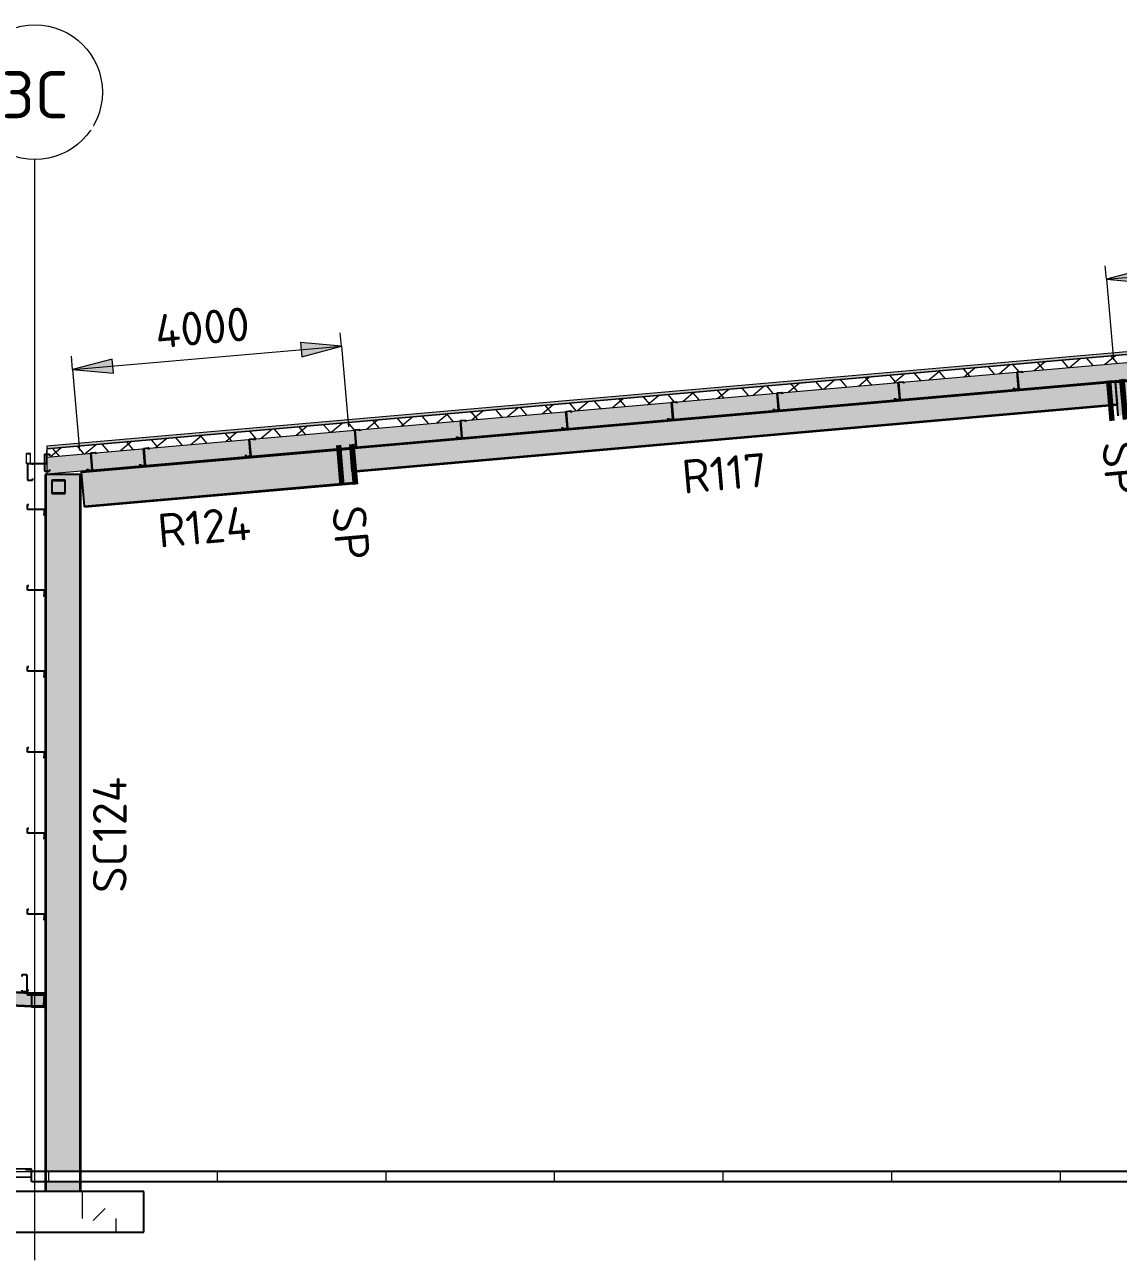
# Model space of a CAD drawing. Header units: millimetres. Extents: x 632 to 561478, y -3890 to 22200.
# Drawn here: x 217951 to 234162, y 3882 to 22200 of the extents above; entities that cross this region are included whole.
import ezdxf

# ---------------------------------------------------------------- set-up
doc = ezdxf.new("R2010")
doc.units = ezdxf.units.MM
doc.linetypes.add('Dash', pattern=[7, 5, -2])
doc.linetypes.add('Hidden Half', pattern=[3, 2, -1])
for name, color, linetype, lineweight in [('A-010-D_DIM', 211, 'Continuous', 13), ('A-010-D_DIM-200', 211, 'Continuous', 13), ('A-010-M_LINE', 90, 'Continuous', 13), ('A-230-H-FLOOR', 190, 'Continuous', 13), ('A-230-M_FLOOR', 192, 'Continuous', 13), ('A-270-M_ROOF', 132, 'Continuous', 13), ('S-160-M_FOUND', 171, 'Continuous', 13), ('S-280-A_COLUMN', 171, 'Continuous', 18), ('S-280-A_STRUCT_FRAME', 2, 'Continuous', 18), ('S-280-M_COLUMN', 52, 'Continuous', 13), ('S-280-M_STRUCT_FRAME', 12, 'Continuous', 13), ('S-280-MH_COLUMN', 52, 'Hidden Half', 13), ('Z-000-T_TEXT', 131, 'Continuous', 25), ('Z-030-M_GRID', 191, 'Continuous', 13), ('Z-033_T_GRIDREF', 31, 'Continuous', 13), ('Z-230-A_LEVEL', 51, 'Continuous', 13)]:
    doc.layers.add(name, color=color, linetype=linetype, lineweight=lineweight)
doc.styles.add('ISOCPEUR_1', font='isocpeur.ttf', dxfattribs={"height": 700})
doc.styles.add('ISOCPEUR_2', font='isocpeur.ttf', dxfattribs={"height": 500})
doc.dimstyles.new('2_5___Arrow___Transparent', dxfattribs={"dimscale": 304.8, "dimtxt": 497.990588, "dimasz": 1.968504, "dimexe": 0.656168, "dimexo": 1.049869, "dimgap": 0.164042, "dimtad": 1, "dimdec": 0, "dimzin": 0, "dimdsep": 46, "dimtxsty": 'ISOCPEUR_2', "dimsah": 1, "dimcen": 0.09, "dimadec": 0, "dimazin": 0, "dimtfac": 1, "dimtdec": 4, "dimtix": 1, "dimtmove": 0, "dimatfit": 3, "dimfxl": 1, "dimtvp": 1, "dimtolj": 1, "dimtzin": 0, "dimlwd": 18, "dimlwe": 18, "dimarcsym": 2})
pattern_1 = [(45, (243305.8, 0), (-1414.214, 0), [750, -3000]), (45, (244305.8, 1000), (-1414.214, 0), [750, -3000]), (45, (245305.8, -300), (-1414.214, 0), [250, -2000]), (90, (245305.8, 500), (-500, 500), [500, -2000]), (315, (245305.8, 1000), (0, 2828.43), [500, -3000]), (0, (244305.8, 1000), (2000, 2000), [300, -1000]), (0, (241805.8, 2000), (2000, 2000), [300, -2000])]

# ---------------------------------------------------------------- blocks, each defined once
blk = doc.blocks.new('25021-APA-ZZ-ZZ-M3-AR-000001_V3_rvt-4-S6_501-SECTION C5')
at = {"layer": 'A-270-M_ROOF', "transparency": 33554432}
for color, points in [(9, [(4352532, 15911), (4352532, 15952), (4332697, 17687), (4312861, 15952), (4312861, 15911), (4332697, 17647), (4351995, 15958)]), (253, [(4312576, 15687), (4312580, 15691), (4312556, 15704), (4312556, 15837), (4312611, 15837), (4312611, 15692), (4312861, 15692), (4312861, 15892), (4312856, 15892), (4312856, 15697), (4312616, 15697), (4312616, 15842), (4312551, 15842), (4312551, 15701)])]:
    blk.add_hatch(color=color, dxfattribs=at).paths.add_polyline_path(points)
at = {"layer": 'A-270-M_ROOF', "lineweight": 5}
h = blk.add_hatch(dxfattribs=at)
h.set_pattern_fill('FP_14', angle=-135, style=0, pattern_type=2)
h.set_pattern_definition([(40, (4337885.2, -0.0007), (-192.8363, 229.8133), []), (130, (4337885.2, -0.0007), (-229.8133, -192.8363), [])])
h.paths.add_polyline_path([(4352532, 15791), (4352532, 15911), (4332697, 17647), (4312861, 15911), (4312861, 15791), (4332697, 17526), (4351995, 15838)])
at = {"layer": 'A-270-M_ROOF', "lineweight": 5, "transparency": 33554432}
blk.add_hatch(color=254, dxfattribs=at).paths.add_polyline_path([(4312861, 15540), (4332697, 17275), (4352532, 15540), (4352532, 15791), (4332697, 17526), (4312861, 15791), (4312861, 15690)])
at = {"layer": 'A-270-M_ROOF', "color": 53, "lineweight": 5}
for p, q in [((4332697, 17687), (4312861, 15952)), ((4332697, 17647), (4312861, 15911)), ((4312861, 15911), (4332697, 17647)), ((4312861, 15791), (4332697, 17526)), ((4312861, 15540), (4332697, 17275)), ((4312861, 15952), (4312861, 15911)), ((4312862, 15952), (4312861, 15952)), ((4312551, 15842), (4312551, 15701)), ((4312616, 15842), (4312551, 15842)), ((4312551, 15842), (4312552, 15842)), ((4312556, 15704), (4312556, 15837)), ((4312556, 15837), (4312611, 15837)), ((4312556, 15837), (4312557, 15837)), ((4312611, 15837), (4312611, 15692)), ((4312611, 15837), (4312612, 15837)), ((4312616, 15697), (4312616, 15842)), ((4312616, 15842), (4312617, 15842)), ((4312861, 15892), (4312856, 15892)), ((4312856, 15892), (4312856, 15697)), ((4312856, 15892), (4312857, 15892)), ((4312861, 15911), (4312861, 15540)), ((4312862, 15911), (4312861, 15911)), ((4312861, 15911), (4312862, 15911)), ((4312861, 15692), (4312861, 15892)), ((4312861, 15892), (4312862, 15892)), ((4312551, 15701), (4312576, 15687)), ((4312552, 15701), (4312551, 15701)), ((4312580, 15691), (4312556, 15704)), ((4312556, 15704), (4312557, 15704)), ((4312576, 15687), (4312580, 15691)), ((4312576, 15687), (4312577, 15687)), ((4312580, 15691), (4312580, 15691)), ((4312611, 15692), (4312861, 15692)), ((4312611, 15692), (4312612, 15692)), ((4312856, 15697), (4312616, 15697)), ((4312616, 15697), (4312617, 15697)), ((4312856, 15697), (4312857, 15697)), ((4312861, 15692), (4312862, 15692)), ((4312861, 15540), (4312862, 15540))]:
    blk.add_line(p, q, dxfattribs=at)
blk = doc.blocks.new('NRP_Framing-Steel-Purlin C - P946 - EC250-24-4139689-S6_501-SECTION C5')
at = {"layer": 'S-280-M_STRUCT_FRAME', "color": 1, "lineweight": 25}
for p, q in [((4312562, 8113), (4312489, 8113)), ((4312489, 8113), (4312489, 8089)), ((4312562, 8113), (4312562, 7863)), ((4312489, 7887), (4312489, 7863)), ((4312562, 7863), (4312489, 7863))]:
    blk.add_line(p, q, dxfattribs=at)
blk = doc.blocks.new('NRP_Framing-Steel-Purlin C - P946 - EC250-24-4133309-S6_501-SECTION C5')
at = {"layer": 'S-280-M_STRUCT_FRAME', "color": 1, "lineweight": 25}
for p, q in [((4312825, 15831), (4312825, 15581)), ((4312825, 15831), (4312898, 15831)), ((4312898, 15831), (4312898, 15807)), ((4312825, 15581), (4312898, 15581)), ((4312878, 15709), (4312879, 15709)), ((4312898, 15605), (4312898, 15581))]:
    blk.add_line(p, q, dxfattribs=at)
blk = doc.blocks.new('NRP_Framing-Steel-Purlin Z - P915 - EZ250-19-4046628-S6_501-SECTION C5')
at = {"layer": 'S-280-M_STRUCT_FRAME', "color": 92, "lineweight": 25}
for p, q in [((4323685, 16741), (4323755, 16747)), ((4323685, 16741), (4323755, 16747)), ((4323706, 16492), (4323685, 16741)), ((4323706, 16492), (4323685, 16741)), ((4323755, 16747), (4323757, 16726)), ((4323755, 16747), (4323757, 16726)), ((4323629, 16506), (4323631, 16485)), ((4323629, 16506), (4323631, 16485)), ((4323631, 16485), (4323706, 16492)), ((4323631, 16485), (4323706, 16492)), ((4323703, 16617), (4323704, 16617))]:
    blk.add_line(p, q, dxfattribs=at)
blk = doc.blocks.new('NRP_Framing-Steel-Purlin Z - P915 - EZ250-19-V34-S6_501-SECTION C5')
at = {"layer": 'S-280-M_STRUCT_FRAME', "color": 92, "lineweight": 25}
for p, q in [((4323713, 16492), (4323692, 16741)), ((4323713, 16492), (4323692, 16741)), ((4323755, 16747), (4323762, 16748)), ((4323755, 16747), (4323762, 16748)), ((4323762, 16748), (4323764, 16727)), ((4323762, 16748), (4323764, 16727)), ((4323636, 16507), (4323638, 16486)), ((4323636, 16507), (4323638, 16486)), ((4323703, 16617), (4323704, 16617)), ((4323706, 16492), (4323713, 16492)), ((4323706, 16492), (4323713, 16492))]:
    blk.add_line(p, q, dxfattribs=at)
blk = doc.blocks.new('NRP_Framing-Steel-Purlin Z - P914 - EZ250-15-4047701-S6_501-SECTION C5')
at = {"layer": 'S-280-M_STRUCT_FRAME', "color": 150, "lineweight": 25}
for p, q in [((4332529, 17515), (4332600, 17521)), ((4332529, 17515), (4332600, 17521)), ((4332551, 17266), (4332529, 17515)), ((4332551, 17266), (4332529, 17515)), ((4332600, 17521), (4332602, 17501)), ((4332600, 17521), (4332602, 17501)), ((4332474, 17278), (4332475, 17259)), ((4332474, 17278), (4332475, 17259)), ((4332475, 17259), (4332551, 17266)), ((4332475, 17259), (4332551, 17266)), ((4332547, 17391), (4332548, 17391))]:
    blk.add_line(p, q, dxfattribs=at)
blk = doc.blocks.new('NRP_Framing-Steel-Purlin Z - P914 - EZ250-15-V36-S6_501-SECTION C5')
at = {"layer": 'S-280-M_STRUCT_FRAME', "color": 150, "lineweight": 25}
for p, q in [((4332558, 17266), (4332536, 17515)), ((4332558, 17266), (4332536, 17515)), ((4332600, 17521), (4332607, 17521)), ((4332600, 17521), (4332607, 17521)), ((4332607, 17521), (4332609, 17501)), ((4332607, 17521), (4332609, 17501)), ((4332481, 17279), (4332482, 17260)), ((4332481, 17279), (4332482, 17260)), ((4332547, 17391), (4332548, 17391)), ((4332551, 17266), (4332558, 17266)), ((4332551, 17266), (4332558, 17266))]:
    blk.add_line(p, q, dxfattribs=at)
blk = doc.blocks.new('NRP_Framing-Steel-Purlin Z - G914 - EZ250-15-4091318-S6_501-SECTION C5')
at = {"layer": 'S-280-M_STRUCT_FRAME', "color": 150, "lineweight": 25}
for p, q in [((4312572, 7815), (4312572, 7886)), ((4312572, 7886), (4312592, 7886)), ((4312572, 7815), (4312572, 7886)), ((4312572, 7886), (4312592, 7886)), ((4312822, 7815), (4312572, 7815)), ((4312822, 7815), (4312572, 7815)), ((4312803, 7739), (4312822, 7739)), ((4312803, 7739), (4312822, 7739)), ((4312822, 7739), (4312822, 7815)), ((4312822, 7739), (4312822, 7815))]:
    blk.add_line(p, q, dxfattribs=at)
blk = doc.blocks.new('NRP_Framing-Steel-Purlin C - G946 - EC250-24-4090496-S6_501-SECTION C5')
at = {"layer": 'S-280-M_STRUCT_FRAME', "color": 1, "lineweight": 25}
for p, q in [((4312571, 15697), (4312644, 15697)), ((4312571, 15697), (4312571, 15447)), ((4312644, 15697), (4312644, 15673)), ((4312571, 15447), (4312644, 15447)), ((4312644, 15471), (4312644, 15447))]:
    blk.add_line(p, q, dxfattribs=at)
blk = doc.blocks.new('NRP_Framing-Steel-SHS - S444 - 200x200x6_0SHS-4135940-S6_501-SECTION C5')
at = {"layer": 'S-280-M_STRUCT_FRAME', "linetype": 'Dash', "lineweight": 25}
h = blk.add_hatch(color=256, dxfattribs=at)
h.paths.add_polyline_path([(4312832, 7641), (4312832, 7841), (4312632, 7841), (4312632, 7641)])
h.paths.add_polyline_path([(4312826, 7647), (4312638, 7647), (4312638, 7835), (4312826, 7835), (4312826, 7824)])
at = {"layer": 'S-280-M_STRUCT_FRAME', "lineweight": 25}
for p, q in [((4312832, 7841), (4312632, 7841)), ((4312632, 7841), (4312632, 7641)), ((4312638, 7835), (4312826, 7835)), ((4312638, 7647), (4312638, 7835)), ((4312826, 7835), (4312826, 7647)), ((4312832, 7641), (4312832, 7841)), ((4312632, 7641), (4312832, 7641)), ((4312826, 7647), (4312638, 7647))]:
    blk.add_line(p, q, dxfattribs=at)
blk = doc.blocks.new('NRP_Framing-Steel-UB - R108 - 200UB25_4-4139735-S6_501-SECTION C5')
at = {"layer": 'S-280-M_STRUCT_FRAME', "linetype": 'Dash', "lineweight": 25}
h = blk.add_hatch(color=256, dxfattribs=at)
h.paths.add_polyline_path([(4312727, 7647), (4312809, 7647), (4312819, 7830), (4312693, 7835), (4312638, 7835), (4312638, 7652)])
h.paths.add_polyline_path([(4312632, 7652), (4312632, 7840), (4305314, 8224), (4305304, 8036), (4311910, 7690)])
h = blk.add_hatch(color=256, dxfattribs=at)
h.paths.add_polyline_path([(4312819, 7830), (4312819, 7835), (4312724, 7835)])
h.paths.add_polyline_path([(4312632, 7840), (4312632, 7841), (4312759, 7841), (4305315, 8231), (4305314, 8224), (4312610, 7841)])
h = blk.add_hatch(color=256, dxfattribs=at)
h.paths.add_polyline_path([(4312809, 7635), (4312809, 7641), (4312692, 7641)])
h.paths.add_polyline_path([(4312632, 7644), (4312632, 7652), (4305304, 8036), (4305304, 8029), (4312578, 7647)])
h.paths.add_polyline_path([(4312638, 7647), (4312727, 7647), (4312638, 7652)])
at = {"layer": 'S-280-M_STRUCT_FRAME', "lineweight": 25}
for p, q in [((4305304, 8036), (4305314, 8224)), ((4305314, 8224), (4305315, 8231)), ((4305314, 8231), (4305314, 8224)), ((4305314, 8224), (4305314, 8224)), ((4305314, 8224), (4305314, 8224)), ((4305314, 8224), (4312632, 7840)), ((4305315, 8231), (4312758, 7841)), ((4305304, 8036), (4305304, 8029)), ((4305304, 8029), (4305304, 8036)), ((4305304, 8036), (4312632, 7652)), ((4305304, 8029), (4305304, 8029)), ((4305304, 8029), (4312632, 7644)), ((4312725, 7835), (4312819, 7830)), ((4312819, 7830), (4312809, 7647)), ((4312819, 7835), (4312819, 7830)), ((4312638, 7652), (4312726, 7647)), ((4312693, 7641), (4312809, 7635)), ((4312809, 7641), (4312809, 7635))]:
    blk.add_line(p, q, dxfattribs=at)
at = {"layer": 'S-280-M_STRUCT_FRAME', "linetype": 'Dash', "lineweight": 25}
for p, q in [((4305314, 8231), (4305314, 8231)), ((4305314, 8224), (4305314, 8224)), ((4305314, 8224), (4305314, 8224)), ((4305314, 8224), (4305314, 8224)), ((4305314, 8224), (4305314, 8224)), ((4305304, 8036), (4305304, 8036)), ((4305304, 8036), (4305304, 8036)), ((4305304, 8029), (4305304, 8029)), ((4305304, 8029), (4305304, 8029)), ((4312632, 7840), (4312723, 7835)), ((4312760, 7841), (4312819, 7838)), ((4312819, 7838), (4312819, 7835)), ((4312632, 7652), (4312638, 7652)), ((4312632, 7644), (4312691, 7641)), ((4312728, 7647), (4312809, 7643)), ((4312809, 7647), (4312809, 7643)), ((4312809, 7643), (4312809, 7641))]:
    blk.add_line(p, q, dxfattribs=at)
blk = doc.blocks.new('NRP_Framing-Steel-SHS - S444 - 200x200x6_0SHS-4135938-S6_501-SECTION C5')
at = {"layer": 'S-280-M_STRUCT_FRAME', "linetype": 'Dash', "lineweight": 25}
h = blk.add_hatch(color=256, dxfattribs=at)
h.paths.add_polyline_path([(4312632, 7641), (4312632, 7643), (4312632, 7643)])
h.paths.add_polyline_path([(4312826, 7647), (4312826, 7647), (4312826, 7647), (4312826, 7647)])
h.paths.add_polyline_path([(4312832, 7841), (4312832, 7841), (4312826, 7841)])
for p, q in [((4312758, 7841), (4312632, 7841)), ((4312632, 7841), (4312632, 7645)), ((4312638, 7835), (4312723, 7835)), ((4312638, 7647), (4312638, 7835)), ((4312725, 7835), (4312826, 7835)), ((4312832, 7841), (4312760, 7841)), ((4312832, 7641), (4312832, 7841)), ((4312632, 7641), (4312691, 7641)), ((4312726, 7647), (4312638, 7647)), ((4312693, 7641), (4312832, 7641)), ((4312826, 7647), (4312728, 7647))]:
    blk.add_line(p, q, dxfattribs=at)
at = {"layer": 'S-280-M_STRUCT_FRAME', "lineweight": 25}
for p, q in [((4312826, 7835), (4312826, 7647)), ((4312632, 7644), (4312632, 7641))]:
    blk.add_line(p, q, dxfattribs=at)
blk = doc.blocks.new('Grid - NRP_Grid-Head-320187-S6_501-SECTION C5')
at = {"layer": 'Z-033_T_GRIDREF'}
blk.add_circle((4352682, 21200), 1000, dxfattribs=at)
blk = doc.blocks.new('DIMBLOCK14-S6_501-SECTION C5')
at = {"layer": 'A-010-D_DIM-200', "lineweight": 18}
for points in [[(222646, 17434), (222039, 17487), (222057, 17277)], [(218661, 17086), (219268, 17033), (219249, 17243)]]:
    blk.add_hatch(color=256, dxfattribs=at).paths.add_polyline_path(points)
for p, q in [((222646, 17434), (222628, 17633)), ((218661, 17086), (222646, 17434)), ((222646, 17434), (222039, 17487)), ((222039, 17487), (222057, 17277)), ((222057, 17277), (222646, 17434)), ((222646, 17434), (222750, 16238)), ((218661, 17086), (218643, 17285)), ((219249, 17243), (218661, 17086)), ((219268, 17033), (219249, 17243)), ((218661, 17086), (219268, 17033)), ((218661, 17086), (218766, 15889))]:
    blk.add_line(p, q, dxfattribs=at)
at = {"layer": 'A-010-D_DIM-200', "color": 0, "lineweight": 18, "insert": (219862, 17897), "char_height": 500, "width": 1758.29, "attachment_point": 1, "rotation": 5, "line_spacing_factor": 1.149209, "style": 'ISOCPEUR_2'}
blk.add_mtext('4000', dxfattribs=at)
blk = doc.blocks.new('DIMBLOCK15-S6_501-SECTION C5')
at = {"layer": 'A-010-D_DIM-200', "lineweight": 18}
for points in [[(237969, 18775), (237363, 18828), (237381, 18617)], [(233985, 18426), (234592, 18373), (234573, 18584)]]:
    blk.add_hatch(color=256, dxfattribs=at).paths.add_polyline_path(points)
for p, q in [((237969, 18775), (237952, 18974)), ((233985, 18426), (237969, 18775)), ((237969, 18775), (237363, 18828)), ((237363, 18828), (237381, 18617)), ((237381, 18617), (237969, 18775)), ((237969, 18775), (238074, 17579)), ((233985, 18426), (233967, 18626)), ((234573, 18584), (233985, 18426)), ((234592, 18373), (234573, 18584)), ((233985, 18426), (234592, 18373)), ((233985, 18426), (234089, 17230))]:
    blk.add_line(p, q, dxfattribs=at)
at = {"layer": 'A-010-D_DIM-200', "color": 0, "lineweight": 18, "insert": (235186, 19237), "char_height": 500, "width": 1758.29, "attachment_point": 1, "rotation": 5, "line_spacing_factor": 1.149209, "style": 'ISOCPEUR_2'}
blk.add_mtext('4000', dxfattribs=at)
blk = doc.blocks.new('NRP_Splice _v3_ - NRP_Splice-3209833-S6_501-SECTION C5')
at = {"layer": 'Z-000-T_TEXT', "lineweight": 70}
for p, q in [((4317182, 15965), (4317234, 15368)), ((4317182, 15965), (4317234, 15368)), ((4317381, 15983), (4317433, 15385)), ((4317433, 15385), (4317381, 15983))]:
    blk.add_line(p, q, dxfattribs=at)

msp = doc.modelspace()

# ---------------------------------------------------------------- hatches: boundary and pattern name
at = {"layer": 'A-230-H-FLOOR'}
h = msp.add_hatch(dxfattribs=at)
h.set_pattern_fill('FP_17', color=256, style=0, pattern_type=2)
h.set_pattern_definition([(50, (243305.8, 0), (728.737, -63.756), [76.2, -838.2]), (355, (243305.8, 0), (-140.972, 764.228), [60.96, -670.56]), (100.451, (243366.5, -5.3), (587.77, 700.467), [64.76, -712.36]), (46.184, (243305.8, 203.2), (1084.316, -168.17), [114.3, -1257.3]), (96.636, (243396.2, 189.2), (949.61, 989.71), [97.14, -1068.54]), (351.184, (243305.8, 203.2), (949.62, 989.7), [91.44, -1005.84]), (21, (243407.4, 152.4), (606.458, -409.061), [76.2, -838.2]), (326, (243407.4, 152.4), (247.208, 736.753), [60.96, -670.56]), (71.451, (243457.94, 118.3), (853.668, 327.685), [64.76, -712.36]), (37.5, (243305.8, 0), (12.3547, 338.2201), [6.706, -655.726, 6.706, -674.014, -673.1]), (37.5, (243305.8, 0), (12.3547, 338.2201), [-1343.152, 6.706, -666.394]), (7.5, (243305.8, 0), (267.279, 400.722), [6.706, -381.406, 6.706, -640.486, -256.54]), (7.5, (243305.8, 0), (267.279, 400.722), [-1035.304, 6.706, -249.834]), (327.5, (243079.24, 0), (542.3633, -22.9153), [6.706, -247.294, 6.706, -785.774, -1051.56]), (327.5, (243079.24, 0), (542.3633, -22.9153), [-1046.48, 6.706, -1044.854]), (317.5, (242977.64, 0), (592.517, 101.707), [6.706, -323.494, 6.706, -519.582, -746.76]), (317.5, (242977.64, 0), (592.517, 101.707), [-856.488, 6.706, -740.054])])
h.paths.add_polyline_path([(210963.4, 4980), (216571.3, 5050), (216664.1, 5054.4), (216719, 5106.5), (218052.9, 5120), (218052.9, 5240), (216719, 5226.5), (216664.1, 5174.4), (216571.3, 5170), (210963.4, 5100), (210963.4, 5025.3)])
h = msp.add_hatch(dxfattribs=at)
h.set_pattern_fill('FP_16', color=256, style=0, pattern_type=2)
h.set_pattern_definition(pattern_1)
h.paths.add_polyline_path([(257952.9, 5050), (257952.9, 5200), (218052.9, 5200), (218052.9, 5050), (253342.2, 5050)])
at = {"layer": 'S-160-M_FOUND'}
h = msp.add_hatch(dxfattribs=at)
h.set_pattern_fill('FP_16', color=256, style=0, pattern_type=2)
h.set_pattern_definition(pattern_1)
h.paths.add_polyline_path([(219717, 4900), (217317, 4900), (217317, 4300), (219717, 4300)])
at = {"layer": 'S-280-M_COLUMN', "lineweight": 5}
h = msp.add_hatch(color=256, dxfattribs=at)
h.paths.add_polyline_path([(218266.1, 4900), (218266.1, 5050), (218252.9, 5050), (218252.9, 4900)])
h.paths.add_polyline_path([(218252.9, 5200), (218266.1, 5200), (218266.1, 15532.3), (218252.9, 15532.3), (218252.9, 6899.1)])
h = msp.add_hatch(color=256, dxfattribs=at)
h.paths.add_polyline_path([(218267.2, 4900), (218280.1, 4900), (218280.1, 5050), (218266.1, 5050), (218266.4, 4900)])
h.paths.add_polyline_path([(218270.4, 5200), (218280.1, 5200), (218280.1, 15532.3), (218266.1, 15532.3), (218268, 5200), (218268.6, 5200)])
h = msp.add_hatch(color=256, dxfattribs=at)
h.paths.add_polyline_path([(218753.9, 4900), (218753.9, 5050), (218280.1, 5050), (218280.1, 4900)])
h.paths.add_polyline_path([(218280.1, 5200), (218753.9, 5200), (218753.9, 15532.3), (218280.1, 15532.3), (218280.1, 6899.1)])
h.paths.add_polyline_path([(218504.9, 15247.7), (218351.4, 15247.7), (218351.4, 15447.7), (218551.4, 15447.7), (218551.4, 15247.7), (218545.4, 15247.7)])
h.paths.add_polyline_path([(218545.4, 15253.7), (218545.4, 15441.7), (218357.4, 15441.7), (218357.4, 15253.7), (218504.9, 15253.7)])
h = msp.add_hatch(color=256, dxfattribs=at)
h.paths.add_polyline_path([(218759.2, 4900), (218767.9, 4900), (218765.9, 5050), (218753.9, 5050), (218753.9, 4900), (218757.9, 4900)])
h.paths.add_polyline_path([(218763.3, 5200), (218767.9, 5200), (218765.6, 15532.3), (218753.9, 15532.3), (218754.2, 5200), (218761.9, 5200)])
h = msp.add_hatch(color=256, dxfattribs=at)
h.paths.add_polyline_path([(218781.1, 4900), (218781.1, 5050), (218767.9, 5050), (218767.9, 4900)])
h.paths.add_polyline_path([(218767.9, 5200), (218781.1, 5200), (218781.1, 15532.3), (218767.9, 15532.3), (218767.9, 6899.1)])
at = {"layer": 'S-280-M_STRUCT_FRAME', "lineweight": 5}
for points in [[(234118.1, 16902.7), (238102.9, 17251.3), (238102.9, 17267), (234116.7, 16918.3)], [(234161.8, 16402.8), (238102.9, 16747.6), (238102.9, 17251.3), (234118.1, 16902.7), (234147.4, 16567.4)], [(222778.8, 15914.8), (234117.4, 16906.8), (234116.4, 16918.2), (222777.8, 15926.2), (222778.7, 15915.7)], [(222807.7, 15583.4), (234146.4, 16575.4), (234116.7, 16906.7), (222778.9, 15913.1)], [(234146.4, 16575.4), (222807.7, 15583.4), (222808.7, 15572), (234147.4, 16564)], [(218791.9, 15564.3), (222778.7, 15913.1), (222777.5, 15926.2), (218790.8, 15577.4)], [(218835.6, 15064.4), (222822.4, 15413.2), (222778.7, 15913.1), (218791.9, 15564.3), (218821.4, 15227.2)], [(218836.8, 15051.2), (222823.6, 15400), (222822.4, 15413.2), (218835.6, 15064.4)]]:
    msp.add_hatch(color=256, dxfattribs=at).paths.add_polyline_path(points)
h = msp.add_hatch(color=256, dxfattribs=at)
h.paths.add_polyline_path([(218504.9, 15247.7), (218551.4, 15247.7), (218551.4, 15447.7), (218351.4, 15447.7), (218351.4, 15247.7)])
h.paths.add_polyline_path([(218504.9, 15253.7), (218357.4, 15253.7), (218357.4, 15441.7), (218545.4, 15441.7), (218545.4, 15253.7)])

# ---------------------------------------------------------------- linework, layer by layer
at = {"layer": 'A-010-M_LINE', "lineweight": 25}
for p, q in [((234118.1, 16901.2), (234117.2, 16911.2)), ((222779, 15909.2), (222778.2, 15919.2)), ((218794.3, 15560.6), (218793.4, 15570.5))]:
    msp.add_line(p, q, dxfattribs=at)
at = {"layer": 'A-230-M_FLOOR', "lineweight": 25}
for p, q in [((218052.9, 5240), (216719, 5226.5)), ((218052.9, 5050), (218052.9, 5240)), ((257952.9, 5200), (218052.9, 5200)), ((216719, 5106.5), (218052.9, 5120)), ((218052.9, 5050), (257952.9, 5050))]:
    msp.add_line(p, q, dxfattribs=at)
at = {"layer": 'S-160-M_FOUND', "lineweight": 25}
for p, q in [((219717, 4900), (217317, 4900)), ((219717, 4300), (219717, 4900)), ((217317, 4300), (219717, 4300))]:
    msp.add_line(p, q, dxfattribs=at)
at = {"layer": 'S-280-M_COLUMN', "lineweight": 25}
for p, q in [((218252.9, 15532.3), (218252.9, 7841.3)), ((218266.1, 15532.3), (218252.9, 15532.3)), ((218266.1, 15532.3), (218266.1, 5200)), ((218280.1, 15532.3), (218266.1, 15532.3)), ((218753.9, 15532.3), (218280.1, 15532.3)), ((218767.9, 15532.3), (218753.9, 15532.3)), ((218767.9, 15532.3), (218767.9, 5200)), ((218781.1, 15532.3), (218767.9, 15532.3)), ((218781.1, 5200), (218781.1, 15532.3)), ((218252.9, 7641.3), (218252.9, 5200)), ((218252.9, 5050), (218252.9, 4900)), ((218266.1, 5050), (218266.1, 4900)), ((218767.9, 5050), (218767.9, 4900)), ((218781.1, 4900), (218781.1, 5050))]:
    msp.add_line(p, q, dxfattribs=at)
at = {"layer": 'S-280-M_STRUCT_FRAME', "lineweight": 25}
for p, q in [((234116.7, 16918.3), (238102.9, 17267)), ((234118.1, 16902.7), (238102.9, 17251.3)), ((222777.7, 15926.2), (234116.4, 16918.2)), ((222778.8, 15914.8), (234117.4, 16906.8)), ((234116.4, 16918.2), (234117.4, 16906.8)), ((234118.1, 16902.7), (234116.7, 16918.3)), ((234117.4, 16906.8), (234146.4, 16575.4)), ((234161.8, 16402.8), (234118.1, 16902.7)), ((222807.7, 15583.4), (234146.4, 16575.4)), ((222808.7, 15572), (234147.4, 16564)), ((234146.4, 16575.4), (234147.4, 16564)), ((218790.8, 15577.4), (222777.5, 15926.2)), ((218791.9, 15564.3), (222778.7, 15913.1)), ((222777.5, 15926.2), (222778.7, 15913.1)), ((222778.8, 15914.8), (222777.7, 15926.2)), ((222778.7, 15913.1), (222822.4, 15413.2)), ((222807.7, 15583.4), (222778.8, 15914.8)), ((218791.9, 15564.3), (218790.8, 15577.4)), ((222808.7, 15572), (222807.7, 15583.4)), ((218551.4, 15447.7), (218351.4, 15447.7)), ((218351.4, 15447.7), (218351.4, 15247.7)), ((218357.4, 15441.7), (218545.4, 15441.7)), ((218357.4, 15253.7), (218357.4, 15441.7)), ((218545.4, 15441.7), (218545.4, 15253.7)), ((218551.4, 15247.7), (218551.4, 15447.7)), ((218835.6, 15064.4), (218791.9, 15564.3)), ((218835.6, 15064.4), (222822.4, 15413.2)), ((218836.8, 15051.2), (222823.6, 15400)), ((222822.4, 15413.2), (222823.6, 15400)), ((218351.4, 15247.7), (218551.4, 15247.7)), ((218545.4, 15253.7), (218357.4, 15253.7)), ((218836.8, 15051.2), (218835.6, 15064.4))]:
    msp.add_line(p, q, dxfattribs=at)
at = {"layer": 'S-280-MH_COLUMN', "lineweight": 25}
for p, q in [((218252.9, 7841.3), (218252.9, 7641.4)), ((218252.9, 5200), (218252.9, 5050)), ((218266.1, 5200), (218266.1, 5050)), ((218767.9, 5200), (218767.9, 5050)), ((218781.1, 5050), (218781.1, 5200))]:
    msp.add_line(p, q, dxfattribs=at)
at = {"layer": 'Z-030-M_GRID'}
msp.add_line((218102.9, 3882), (218102.9, 20200), dxfattribs=at)
at = {"layer": 'Z-230-A_LEVEL'}
msp.add_line((204383.2, 5200), (264722.6, 5200), dxfattribs=at)

# ---------------------------------------------------------------- block references
at = {"color": 10, "lineweight": 5}
msp.add_blockref('25021-APA-ZZ-ZZ-M3-AR-000001_V3_rvt-4-S6_501-SECTION C5', (-4094579.4, 0), dxfattribs=at)
at = {"layer": 'S-280-M_STRUCT_FRAME', "color": 150, "lineweight": 25}
for name, p in [('NRP_Framing-Steel-Purlin Z - P914 - EZ250-15-4047701-S6_501-SECTION C5', (-4099866.2, -462.5)), ('NRP_Framing-Steel-Purlin Z - P914 - EZ250-15-V36-S6_501-SECTION C5', (-4099866.2, -462.5)), ('NRP_Framing-Steel-Purlin Z - P914 - EZ250-15-4047701-S6_501-SECTION C5', (-4101628.5, -616.7)), ('NRP_Framing-Steel-Purlin Z - P914 - EZ250-15-V36-S6_501-SECTION C5', (-4101628.5, -616.7)), ('NRP_Framing-Steel-Purlin Z - G914 - EZ250-15-4091318-S6_501-SECTION C5', (-4094579.4, 7200)), ('NRP_Framing-Steel-Purlin Z - G914 - EZ250-15-4091318-S6_501-SECTION C5', (-4094579.4, 6000)), ('NRP_Framing-Steel-Purlin Z - G914 - EZ250-15-4091318-S6_501-SECTION C5', (-4094579.4, 4800)), ('NRP_Framing-Steel-Purlin Z - G914 - EZ250-15-4091318-S6_501-SECTION C5', (-4094579.4, 3600)), ('NRP_Framing-Steel-Purlin Z - G914 - EZ250-15-4091318-S6_501-SECTION C5', (-4094579.4, 2400)), ('NRP_Framing-Steel-Purlin Z - G914 - EZ250-15-4091318-S6_501-SECTION C5', (-4094579.4, 1200)), ('NRP_Framing-Steel-Purlin Z - G914 - EZ250-15-4091318-S6_501-SECTION C5', (-4094579.4, 0))]:
    msp.add_blockref(name, p, dxfattribs=at)
at = {"layer": 'S-280-M_STRUCT_FRAME', "color": 92, "lineweight": 25}
for name, p in [('NRP_Framing-Steel-Purlin Z - P915 - EZ250-19-4046628-S6_501-SECTION C5', (-4094579.4, 0)), ('NRP_Framing-Steel-Purlin Z - P915 - EZ250-19-V34-S6_501-SECTION C5', (-4094579.4, 0)), ('NRP_Framing-Steel-Purlin Z - P915 - EZ250-19-4046628-S6_501-SECTION C5', (-4096144.9, -137)), ('NRP_Framing-Steel-Purlin Z - P915 - EZ250-19-V34-S6_501-SECTION C5', (-4096144.9, -137)), ('NRP_Framing-Steel-Purlin Z - P915 - EZ250-19-4046628-S6_501-SECTION C5', (-4099275.8, -410.9)), ('NRP_Framing-Steel-Purlin Z - P915 - EZ250-19-V34-S6_501-SECTION C5', (-4099275.8, -410.9)), ('NRP_Framing-Steel-Purlin Z - P915 - EZ250-19-4046628-S6_501-SECTION C5', (-4097710.3, -273.9)), ('NRP_Framing-Steel-Purlin Z - P915 - EZ250-19-V34-S6_501-SECTION C5', (-4097710.3, -273.9)), ('NRP_Framing-Steel-Purlin Z - P915 - EZ250-19-4046628-S6_501-SECTION C5', (-4100841.2, -547.8)), ('NRP_Framing-Steel-Purlin Z - P915 - EZ250-19-V34-S6_501-SECTION C5', (-4100841.2, -547.8)), ('NRP_Framing-Steel-Purlin Z - P915 - EZ250-19-4046628-S6_501-SECTION C5', (-4102406.7, -684.8)), ('NRP_Framing-Steel-Purlin Z - P915 - EZ250-19-V34-S6_501-SECTION C5', (-4102406.7, -684.8)), ('NRP_Framing-Steel-Purlin Z - P915 - EZ250-19-4046628-S6_501-SECTION C5', (-4104754.8, -890.2)), ('NRP_Framing-Steel-Purlin Z - P915 - EZ250-19-V34-S6_501-SECTION C5', (-4104754.8, -890.2)), ('NRP_Framing-Steel-Purlin Z - P915 - EZ250-19-4046628-S6_501-SECTION C5', (-4103972.1, -821.8)), ('NRP_Framing-Steel-Purlin Z - P915 - EZ250-19-V34-S6_501-SECTION C5', (-4103972.1, -821.8))]:
    msp.add_blockref(name, p, dxfattribs=at)
at = {"layer": 'S-280-M_STRUCT_FRAME', "color": 1, "lineweight": 25}
for name in ['NRP_Framing-Steel-Purlin C - P946 - EC250-24-4133309-S6_501-SECTION C5', 'NRP_Framing-Steel-Purlin C - G946 - EC250-24-4090496-S6_501-SECTION C5', 'NRP_Framing-Steel-Purlin C - P946 - EC250-24-4139689-S6_501-SECTION C5']:
    msp.add_blockref(name, (-4094579.4, 0), dxfattribs=at)
at = {"layer": 'S-280-M_STRUCT_FRAME', "linetype": 'Dash', "lineweight": 25}
for name in ['NRP_Framing-Steel-UB - R108 - 200UB25_4-4139735-S6_501-SECTION C5', 'NRP_Framing-Steel-SHS - S444 - 200x200x6_0SHS-4135938-S6_501-SECTION C5']:
    msp.add_blockref(name, (-4094579.4, 0), dxfattribs=at)
at = {"layer": 'S-280-M_STRUCT_FRAME', "lineweight": 25}
msp.add_blockref('NRP_Framing-Steel-SHS - S444 - 200x200x6_0SHS-4135940-S6_501-SECTION C5', (-4094579.4, 0), dxfattribs=at)
at = {"layer": 'Z-000-T_TEXT', "lineweight": 70}
for p in [(-4083166.5, 960.6), (-4094579.4, 0)]:
    msp.add_blockref('NRP_Splice _v3_ - NRP_Splice-3209833-S6_501-SECTION C5', p, dxfattribs=at)
at = {"layer": 'Z-033_T_GRIDREF'}
msp.add_blockref('Grid - NRP_Grid-Head-320187-S6_501-SECTION C5', (-4134579.4, 0), dxfattribs=at)

# ---------------------------------------------------------------- texts
at = {"layer": 'S-280-A_COLUMN', "lineweight": 13, "insert": (218962.1, 9327.3), "char_height": 500, "width": 2132.489, "attachment_point": 1, "rotation": 90, "style": 'ISOCPEUR_2'}
msp.add_mtext('SC124', dxfattribs=at)
at = {"layer": 'S-280-A_STRUCT_FRAME', "lineweight": 13, "char_height": 500, "attachment_point": 1, "rotation": 5, "style": 'ISOCPEUR_2'}
for s, insert, width in [('R117', (227674.2, 15745.2), 1523.206), ('R124', (219903.2, 14945.3), 1699.577)]:
    msp.add_mtext(s, dxfattribs=dict(at, insert=insert, width=width))
at = {"layer": 'Z-000-T_TEXT', "char_height": 500, "width": 962.025, "attachment_point": 1, "rotation": 275, "style": 'ISOCPEUR_2'}
for insert in [(234415, 16050.3), (223002, 15089.8)]:
    msp.add_mtext('SP', dxfattribs=dict(at, insert=insert))

# ---------------------------------------------------------------- dimensions: what is measured, and where the dimension line sits
at = {"layer": 'A-010-D_DIM', "lineweight": 18}
for base, p1, p2, picture, middle in [((237969.5, 18774.9), (234117.2, 16911.2), (238102, 17259.8), 'DIMBLOCK15-S6_501-SECTION C5', (235950.9, 18899.5)), ((222645.6, 17434.2), (218793.4, 15570.5), (222778.2, 15919.2), 'DIMBLOCK14-S6_501-SECTION C5', (220627.1, 17558.8))]:
    dim = msp.add_linear_dim(base=base, p1=p1, p2=p2, angle=5, dimstyle='2_5___Arrow___Transparent', override={"dimpost": '<>', "dimfxl": 4000}, dxfattribs=at)
    dim.commit()
    dim.dimension.update_dxf_attribs({"geometry": picture, "text_midpoint": middle})

# ---------------------------------------------------------------- next in the draw order: texts
at = {"layer": 'Z-033_T_GRIDREF', "insert": (217606.6, 21512.1), "char_height": 700, "width": 1186.497, "attachment_point": 1, "style": 'ISOCPEUR_1', "bg_fill": 3, "box_fill_scale": 1.25, "bg_fill_color": 256, "bg_fill_true_color": 13158600, "bg_fill_transparency": 0}
msp.add_mtext('3C', dxfattribs=at)

doc.saveas('drawing.dxf')
